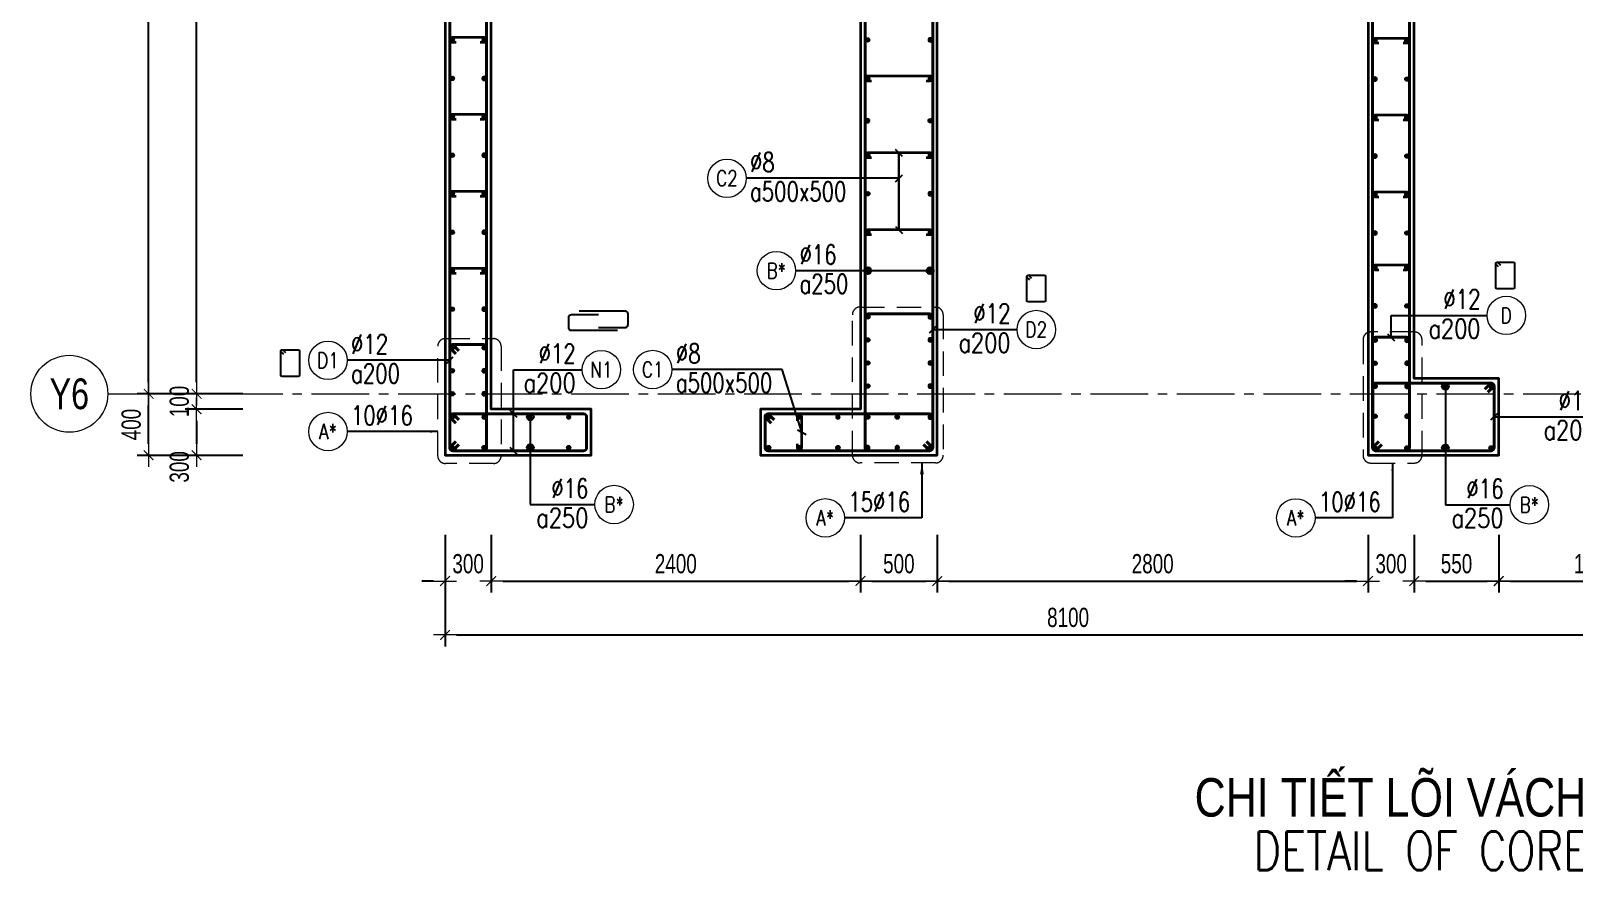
# Model space of a CAD drawing. Header units: millimetres. Extents: x 738475 to 1279438, y -34239 to 156422.
# Drawn here: x 1105749 to 1115782, y 133644 to 139099 of the extents above; entities that cross this region are included whole.
import ezdxf
from ezdxf.enums import TextEntityAlignment as Align

# ---------------------------------------------------------------- set-up
doc = ezdxf.new("R2010")
doc.units = ezdxf.units.MM
doc.header["$MEASUREMENT"] = 0
doc.linetypes.add('HIDDEN2', pattern=[4.7625, 3.175, -1.5875])
doc.linetypes.add('OF_Grid_1$0$CENTER2', pattern=[1.125, 0.75, -0.125, 0.125, -0.125])
doc.layers.get('0').update_dxf_attribs({"lineweight": 20})
doc.layers.get('Defpoints').update_dxf_attribs({"color": 151, "lineweight": 9})
for name, color, linetype, lineweight in [('KC-LEADER', 153, 'Continuous', 18), ('KC-THEP', 6, 'Continuous', 40), ('NDC_S_ANNO', 7, 'Continuous', 20), ('NDC_S_DIM', 1, 'Continuous', 15), ('NDC_S_ENG TITLE', 3, 'Continuous', 20), ('NDC_S_HIDDEN', 8, 'HIDDEN2', 13), ('NDC_S_LEADER', 1, 'Continuous', 15), ('NDC_S_REBAR', 4, 'Continuous', 35), ('NDC_S_STIRRUP', 4, 'Continuous', 40), ('NDC_S_TEXT SYMBOL', 7, 'Continuous', 20), ('NDC_S_VN TEXT', 7, 'Continuous', 20), ('NDC_S_VN TITLE', 6, 'Continuous', 35), ('NDC_S_WALL', 6, 'Continuous', 35), ('OF_Grid_1$0$NDC_S_AXIS', 5, 'OF_Grid_1$0$CENTER2', 13), ('OF_Grid_1$0$NDC_S_SYMBOL', 1, 'Continuous', 15), ('OF_Grid_1$0$NDC_S_TEXT SYMBOL', 7, 'Continuous', 20)]:
    doc.layers.add(name, color=color, linetype=linetype, lineweight=lineweight)
doc.layers.add('Leader', color=6, linetype='Continuous')
doc.layers.add('Ligature', color=1, linetype='Continuous')
doc.styles.add('NDC_ANNO', font='', dxfattribs={"width": 0.8})
doc.styles.add('NDC_ARIAL', font='arial.ttf', dxfattribs={"width": 0.85})
doc.styles.add('NDC_DIM', font='', dxfattribs={"width": 0.75})
doc.styles.add('NDC_EN TXT', font='romans.shx', dxfattribs={"width": 0.8})
doc.styles.add('NDC_VIE TXT', font='arial.ttf', dxfattribs={"width": 0.8})
doc.styles.add('OF_Grid_1$0$NDC_ANNO', font='', dxfattribs={"width": 0.8})
doc.styles.get('NDC_ANNO').set_extended_font_data('Dotum')
doc.styles.get('NDC_DIM').set_extended_font_data('Dotum')
doc.styles.get('OF_Grid_1$0$NDC_ANNO').set_extended_font_data('Dotum')
doc.dimstyles.new('NDC_1-50', dxfattribs={"dimscale": 50, "dimtxt": 2.5, "dimasz": 1, "dimexe": 1.5, "dimexo": 0, "dimgap": 0.8, "dimtad": 1, "dimdec": 0, "dimdsep": 46, "dimtxsty": 'NDC_ARIAL', "dimblk": 'DIMMARK', "dimcen": 49999.938995, "dimdle": 1.5, "dimclrd": 1, "dimclre": 1, "dimclrt": 3, "dimadec": 0, "dimazin": 0, "dimtfac": 1, "dimtdec": 0, "dimtix": 1, "dimtmove": 2, "dimatfit": 3, "dimfxl": 1, "dimarcsym": 0})
doc.dimstyles.new('NDC_dim_30', dxfattribs={"dimscale": 30, "dimtxt": 2.5, "dimasz": 1.5, "dimexe": 1.5, "dimexo": 2.5, "dimgap": 1, "dimtad": 1, "dimdec": 0, "dimzin": 0, "dimdsep": 46, "dimtxsty": 'NDC_DIM', "dimblk": 'DIMMARK', "dimcen": 0.09, "dimdle": 1.2, "dimclrd": 1, "dimclre": 1, "dimclrt": 3, "dimadec": 0, "dimazin": 0, "dimtfac": 1, "dimtdec": 0, "dimtix": 1, "dimtofl": 0, "dimtmove": 0, "dimatfit": 3, "dimfxl": 6, "dimfxlon": 1, "dimtolj": 1, "dimtzin": 0, "dimarcsym": 0})
doc.dimstyles.new('NDC_dim_50', dxfattribs={"dimscale": 50, "dimtxt": 2.5, "dimasz": 1.5, "dimexe": 1.5, "dimexo": 2.5, "dimgap": 1, "dimtad": 1, "dimdec": 0, "dimzin": 0, "dimdsep": 46, "dimtxsty": 'NDC_DIM', "dimblk": 'DIMMARK', "dimcen": 0.09, "dimdle": 1.2, "dimclrd": 1, "dimclre": 1, "dimclrt": 3, "dimadec": 0, "dimazin": 0, "dimtfac": 1, "dimtdec": 0, "dimtix": 1, "dimtofl": 0, "dimtmove": 0, "dimatfit": 3, "dimfxl": 6, "dimfxlon": 1, "dimtolj": 1, "dimtzin": 0, "dimarcsym": 0})

# ---------------------------------------------------------------- blocks, each defined once
blk = doc.blocks.new('THEP')
at = {"layer": 'KC-LEADER', "color": 6}
blk.add_circle((0, 0), 14, dxfattribs=at)
at = {"layer": 'KC-THEP'}
for p, q in [((-14, 0), (14, 0)), ((10, 10), (-10, -10)), ((-10, 10), (10, -10)), ((0, 14), (0, -14))]:
    blk.add_line(p, q, dxfattribs=at)
blk = doc.blocks.new('DIMMARK')
at = {"layer": 'NDC_S_DIM', "color": 1}
blk.add_line((-1.5, 0), (1, 0), dxfattribs=at)
at = {"layer": 'NDC_S_DIM', "color": 2, "const_width": 0.1}
blk.add_lwpolyline([(-0.42, -0.42), (0.42, 0.42)], dxfattribs=at)
blk = doc.blocks.new('*U13')
blk.add_circle((-2.5, 0), 2.5)
at = {"layer": 'NDC_S_VN TEXT', "color": 3, "style": 'NDC_EN TXT', "width": 0.75}
blk.add_attdef('DK1', (0.5, 0.85), '', height=2.5, dxfattribs=at)
at = {"layer": 'NDC_S_VN TEXT', "color": 7, "style": 'NDC_EN TXT', "width": 0.8}
blk.add_attdef('SH2', text='', height=2, dxfattribs=at).set_placement((-2.5, 0), align=Align.MIDDLE)
blk = doc.blocks.new('*U10')
blk.add_circle((2.5, 0), 2.5)
at = {"layer": 'NDC_S_VN TEXT', "color": 3, "style": 'NDC_EN TXT'}
for tag, width, p in [('DK2', 0.75, (-0.85, 0.85)), ('KC2', 0.8, (-0.85, -2.97))]:
    blk.add_attdef(tag, text='', height=2.5, dxfattribs=dict(at, width=width)).set_placement(p, align=Align.RIGHT)
at = {"layer": 'NDC_S_VN TEXT', "color": 7, "style": 'NDC_EN TXT', "width": 0.8}
blk.add_attdef('SH3', text='', height=2, dxfattribs=at).set_placement((2.5, 0), align=Align.MIDDLE)
blk = doc.blocks.new('*U12')
blk.add_circle((-2.5, 0), 2.5)
at = {"layer": 'NDC_S_VN TEXT', "color": 3, "style": 'NDC_EN TXT', "width": 0.75}
for tag, p in [('DK1', (0.5, 0.85)), ('KC1', (0.5, -2.97))]:
    blk.add_attdef(tag, p, '', height=2.5, dxfattribs=at)
at = {"layer": 'NDC_S_VN TEXT', "color": 7, "style": 'NDC_EN TXT', "width": 0.8}
blk.add_attdef('SH2', text='', height=2, dxfattribs=at).set_placement((-2.5, 0), align=Align.MIDDLE)
blk = doc.blocks.new('A$C72321851')
at = {"layer": 'Ligature'}
for points in [[(-61, -129), (-61, 171, -0.414214), (-43, 189), (26, 189, -0.414214), (43, 171), (43, -4)], [(-40, -4), (-40, -180, 0.414214), (-22, -197), (47, -197, 0.414214), (65, -180), (65, 121)]]:
    blk.add_lwpolyline(points, format="xyb", dxfattribs=at)
blk = doc.blocks.new('*U11')
blk.add_circle((-2.5, 0), 2.5)
at = {"layer": 'NDC_S_VN TEXT', "color": 3, "style": 'NDC_EN TXT', "width": 0.75}
for tag, p in [('DK1', (0.5, 0.85)), ('KC1', (0.5, -2.97))]:
    blk.add_attdef(tag, p, '', height=2.5, dxfattribs=at)
at = {"layer": 'NDC_S_VN TEXT', "color": 7, "style": 'NDC_EN TXT', "width": 0.8}
blk.add_attdef('SH2', text='', height=2, dxfattribs=at).set_placement((-2.5, 0), align=Align.MIDDLE)
blk = doc.blocks.new('*D1310')
at = {"layer": 'Defpoints', "color": 0, "transparency": 16777216}
for p in [(1108742, 137351), (1108442, 137051), (1108742, 135523)]:
    blk.add_point(p, dxfattribs=at)
at = {"layer": 'NDC_S_DIM', "color": 1, "lineweight": -2, "transparency": 16777216}
for p, q in [((1108442, 135823), (1108442, 135448)), ((1108742, 135823), (1108742, 135448)), ((1108367, 135523), (1108292, 135523)), ((1108817, 135523), (1108892, 135523))]:
    blk.add_line(p, q, dxfattribs=at)
at = {"layer": 'NDC_S_DIM', "color": 1, "lineweight": -2, "transparency": 16777216, "xscale": 75, "yscale": 75, "zscale": 75}
blk.add_blockref('DIMMARK', (1108442, 135523), dxfattribs=at)
at = {"layer": 'NDC_S_DIM', "color": 1, "lineweight": -2, "transparency": 16777216, "xscale": 75, "yscale": 75, "zscale": 75, "rotation": 180}
blk.add_blockref('DIMMARK', (1108742, 135523), dxfattribs=at)
at = {"layer": 'NDC_S_DIM', "color": 3, "transparency": 16777216, "insert": (1108592, 135635), "char_height": 125, "attachment_point": 5, "style": 'NDC_DIM'}
blk.add_mtext('\\A1;300', dxfattribs=at)
blk = doc.blocks.new('*D1311')
at = {"layer": 'Defpoints', "color": 0, "transparency": 16777216}
for p in [(1108742, 137351), (1111142, 137351), (1111142, 135523)]:
    blk.add_point(p, dxfattribs=at)
at = {"layer": 'NDC_S_DIM', "color": 1, "lineweight": -2, "transparency": 16777216}
for p, q in [((1108742, 135823), (1108742, 135448)), ((1111142, 135823), (1111142, 135448)), ((1108817, 135523), (1111067, 135523))]:
    blk.add_line(p, q, dxfattribs=at)
at = {"layer": 'NDC_S_DIM', "color": 1, "lineweight": -2, "transparency": 16777216, "xscale": 75, "yscale": 75, "zscale": 75, "rotation": 180}
blk.add_blockref('DIMMARK', (1108742, 135523), dxfattribs=at)
at = {"layer": 'NDC_S_DIM', "color": 1, "lineweight": -2, "transparency": 16777216, "xscale": 75, "yscale": 75, "zscale": 75}
blk.add_blockref('DIMMARK', (1111142, 135523), dxfattribs=at)
at = {"layer": 'NDC_S_DIM', "color": 3, "transparency": 16777216, "insert": (1109942, 135635), "char_height": 125, "attachment_point": 5, "style": 'NDC_DIM'}
blk.add_mtext('\\A1;2400', dxfattribs=at)
blk = doc.blocks.new('*D1312')
at = {"layer": 'Defpoints', "color": 0, "transparency": 16777216}
for p in [(1111642, 137551), (1111142, 137351), (1111642, 135523)]:
    blk.add_point(p, dxfattribs=at)
at = {"layer": 'NDC_S_DIM', "color": 1, "lineweight": -2, "transparency": 16777216}
for p, q in [((1111142, 135823), (1111142, 135448)), ((1111642, 135823), (1111642, 135448)), ((1111217, 135523), (1111567, 135523))]:
    blk.add_line(p, q, dxfattribs=at)
at = {"layer": 'NDC_S_DIM', "color": 1, "lineweight": -2, "transparency": 16777216, "xscale": 75, "yscale": 75, "zscale": 75, "rotation": 180}
blk.add_blockref('DIMMARK', (1111142, 135523), dxfattribs=at)
at = {"layer": 'NDC_S_DIM', "color": 1, "lineweight": -2, "transparency": 16777216, "xscale": 75, "yscale": 75, "zscale": 75}
blk.add_blockref('DIMMARK', (1111642, 135523), dxfattribs=at)
at = {"layer": 'NDC_S_DIM', "color": 3, "transparency": 16777216, "insert": (1111392, 135635), "char_height": 125, "attachment_point": 5, "style": 'NDC_DIM'}
blk.add_mtext('\\A1;500', dxfattribs=at)
blk = doc.blocks.new('*D1313')
at = {"layer": 'Defpoints', "color": 0, "transparency": 16777216}
for p in [(1106827, 148340), (1109071, 148340), (1109181, 136740)]:
    blk.add_point(p, dxfattribs=at)
at = {"layer": 'NDC_S_DIM', "color": 1, "lineweight": -2, "transparency": 16777216}
for p, q in [((1107127, 148340), (1106752, 148340)), ((1106827, 136815), (1106827, 148265)), ((1107127, 136740), (1106752, 136740))]:
    blk.add_line(p, q, dxfattribs=at)
at = {"layer": 'NDC_S_DIM', "color": 1, "lineweight": -2, "transparency": 16777216, "xscale": 75, "yscale": 75, "zscale": 75}
for p, rotation in [((1106827, 148340), 90), ((1106827, 136740), 270)]:
    blk.add_blockref('DIMMARK', p, dxfattribs=dict(at, rotation=rotation))
at = {"layer": 'NDC_S_DIM', "color": 3, "transparency": 16777216, "insert": (1106715, 142540), "char_height": 125, "attachment_point": 5, "rotation": 90, "style": 'NDC_DIM'}
blk.add_mtext('\\A1;11600', dxfattribs=at)
blk = doc.blocks.new('*D1315')
at = {"layer": 'Defpoints', "color": 0, "transparency": 16777216}
for p in [(1116542, 136340), (1108442, 135725), (1116542, 135173)]:
    blk.add_point(p, dxfattribs=at)
at = {"layer": 'NDC_S_DIM', "color": 1, "lineweight": -2, "transparency": 16777216}
for p, q in [((1108442, 135473), (1108442, 135098)), ((1116542, 135473), (1116542, 135098)), ((1108517, 135173), (1116467, 135173))]:
    blk.add_line(p, q, dxfattribs=at)
at = {"layer": 'NDC_S_DIM', "color": 1, "lineweight": -2, "transparency": 16777216, "xscale": 75, "yscale": 75, "zscale": 75, "rotation": 180}
blk.add_blockref('DIMMARK', (1108442, 135173), dxfattribs=at)
at = {"layer": 'NDC_S_DIM', "color": 1, "lineweight": -2, "transparency": 16777216, "xscale": 75, "yscale": 75, "zscale": 75}
blk.add_blockref('DIMMARK', (1116542, 135173), dxfattribs=at)
at = {"layer": 'NDC_S_DIM', "color": 3, "transparency": 16777216, "insert": (1112492, 135286), "char_height": 125, "attachment_point": 5, "style": 'NDC_DIM'}
blk.add_mtext('\\A1;8100', dxfattribs=at)
blk = doc.blocks.new('*D1316')
at = {"layer": 'Defpoints', "color": 0, "ltscale": 200, "transparency": 16777216}
for p in [(1115291, 136340), (1116541, 136340), (1116541, 135523)]:
    blk.add_point(p, dxfattribs=at)
at = {"layer": 'NDC_S_DIM', "color": 1, "lineweight": -2, "ltscale": 200, "transparency": 16777216}
for p, q in [((1115291, 135823), (1115291, 135448)), ((1116541, 135823), (1116541, 135448)), ((1115366, 135523), (1116466, 135523))]:
    blk.add_line(p, q, dxfattribs=at)
at = {"layer": 'NDC_S_DIM', "color": 1, "lineweight": -2, "ltscale": 200, "transparency": 16777216, "xscale": 75, "yscale": 75, "zscale": 75, "rotation": 180}
blk.add_blockref('DIMMARK', (1115291, 135523), dxfattribs=at)
at = {"layer": 'NDC_S_DIM', "color": 1, "lineweight": -2, "ltscale": 200, "transparency": 16777216, "xscale": 75, "yscale": 75, "zscale": 75}
blk.add_blockref('DIMMARK', (1116541, 135523), dxfattribs=at)
at = {"layer": 'NDC_S_DIM', "color": 3, "ltscale": 200, "transparency": 16777216, "insert": (1115916, 135635), "char_height": 125, "attachment_point": 5, "style": 'NDC_DIM'}
blk.add_mtext('\\A1;1250', dxfattribs=at)
blk = doc.blocks.new('*U15')
at = {"layer": 'OF_Grid_1$0$NDC_S_SYMBOL'}
blk.add_line((5, 0), (9, 0), dxfattribs=at)
blk.add_circle((0, 0), 5, dxfattribs=at)
at = {"layer": 'OF_Grid_1$0$NDC_S_TEXT SYMBOL', "color": 7, "style": 'OF_Grid_1$0$NDC_ANNO', "width": 0.8}
blk.add_attdef('GRID', text='', height=4, rotation=270, dxfattribs=at).set_placement((0, 0), align=Align.MIDDLE)
blk = doc.blocks.new('*D1332')
at = {"layer": 'Defpoints', "color": 0, "ltscale": 200, "transparency": 16777216}
for p in [(1109181, 136740), (1106827, 136640), (1108742, 136640)]:
    blk.add_point(p, dxfattribs=at)
at = {"layer": 'NDC_S_DIM', "color": 1, "lineweight": -2, "ltscale": 200, "transparency": 16777216}
for p, q in [((1106827, 136815), (1106827, 136890)), ((1107127, 136740), (1106752, 136740)), ((1107127, 136640), (1106752, 136640)), ((1106827, 136565), (1106827, 136490))]:
    blk.add_line(p, q, dxfattribs=at)
at = {"layer": 'NDC_S_DIM', "color": 1, "lineweight": -2, "ltscale": 200, "transparency": 16777216, "xscale": 75, "yscale": 75, "zscale": 75}
for p, rotation in [((1106827, 136740), 270), ((1106827, 136640), 90)]:
    blk.add_blockref('DIMMARK', p, dxfattribs=dict(at, rotation=rotation))
at = {"layer": 'NDC_S_DIM', "color": 3, "ltscale": 200, "transparency": 16777216, "insert": (1106715, 136690), "char_height": 125, "attachment_point": 5, "rotation": 90, "style": 'NDC_DIM'}
blk.add_mtext('\\A1;100', dxfattribs=at)
blk = doc.blocks.new('*D1333')
at = {"layer": 'Defpoints', "color": 0, "ltscale": 200, "transparency": 16777216}
for p in [(1108742, 136640), (1106827, 136340), (1108504, 136340)]:
    blk.add_point(p, dxfattribs=at)
at = {"layer": 'NDC_S_DIM', "color": 1, "lineweight": -2, "ltscale": 200, "transparency": 16777216}
for p, q in [((1107127, 136640), (1106752, 136640)), ((1106827, 136565), (1106827, 136415)), ((1107127, 136340), (1106752, 136340))]:
    blk.add_line(p, q, dxfattribs=at)
at = {"layer": 'NDC_S_DIM', "color": 1, "lineweight": -2, "ltscale": 200, "transparency": 16777216, "xscale": 75, "yscale": 75, "zscale": 75}
for p, rotation in [((1106827, 136640), 90), ((1106827, 136340), 270)]:
    blk.add_blockref('DIMMARK', p, dxfattribs=dict(at, rotation=rotation))
at = {"layer": 'NDC_S_DIM', "color": 3, "ltscale": 200, "transparency": 16777216, "insert": (1106715, 136265), "char_height": 125, "attachment_point": 5, "rotation": 90, "style": 'NDC_DIM'}
blk.add_mtext('\\A1;300', dxfattribs=at)
blk = doc.blocks.new('*D1334')
at = {"layer": 'Defpoints', "color": 0, "ltscale": 200, "transparency": 16777216}
for p in [(1106515, 136740), (1108556, 136740), (1108524, 136340)]:
    blk.add_point(p, dxfattribs=at)
at = {"layer": 'NDC_S_DIM', "color": 1, "lineweight": -2, "ltscale": 200, "transparency": 16777216}
for p, q in [((1106815, 136740), (1106440, 136740)), ((1106515, 136415), (1106515, 136665)), ((1106815, 136340), (1106440, 136340))]:
    blk.add_line(p, q, dxfattribs=at)
at = {"layer": 'NDC_S_DIM', "color": 1, "lineweight": -2, "ltscale": 200, "transparency": 16777216, "xscale": 75, "yscale": 75, "zscale": 75}
for p, rotation in [((1106515, 136740), 90), ((1106515, 136340), 270)]:
    blk.add_blockref('DIMMARK', p, dxfattribs=dict(at, rotation=rotation))
at = {"layer": 'NDC_S_DIM', "color": 3, "ltscale": 200, "transparency": 16777216, "insert": (1106402, 136540), "char_height": 125, "attachment_point": 5, "rotation": 90, "style": 'NDC_DIM'}
blk.add_mtext('\\A1;400', dxfattribs=at)
blk = doc.blocks.new('*D1335')
at = {"layer": 'Defpoints', "color": 0, "ltscale": 200, "transparency": 16777216}
for p in [(1106515, 148340), (1108556, 148340), (1108556, 136740)]:
    blk.add_point(p, dxfattribs=at)
at = {"layer": 'NDC_S_DIM', "color": 1, "lineweight": -2, "ltscale": 200, "transparency": 16777216}
for p, q in [((1106815, 148340), (1106440, 148340)), ((1106515, 136815), (1106515, 148265)), ((1106815, 136740), (1106440, 136740))]:
    blk.add_line(p, q, dxfattribs=at)
at = {"layer": 'NDC_S_DIM', "color": 1, "lineweight": -2, "ltscale": 200, "transparency": 16777216, "xscale": 75, "yscale": 75, "zscale": 75}
for p, rotation in [((1106515, 148340), 90), ((1106515, 136740), 270)]:
    blk.add_blockref('DIMMARK', p, dxfattribs=dict(at, rotation=rotation))
at = {"layer": 'NDC_S_DIM', "color": 3, "ltscale": 200, "transparency": 16777216, "insert": (1106402, 142540), "char_height": 125, "attachment_point": 5, "rotation": 90, "style": 'NDC_DIM'}
blk.add_mtext('\\A1;11600', dxfattribs=at)
blk = doc.blocks.new('Drawing name_symbol')
at = {"layer": 'NDC_S_ENG TITLE', "style": 'NDC_EN TXT', "width": 0.8}
blk.add_attdef('SECTDET1', text='', height=5, dxfattribs=at).set_placement((0, 1.01), align=Align.CENTER)
at = {"layer": 'NDC_S_TEXT SYMBOL', "lineweight": 25, "style": 'NDC_ANNO', "width": 0.8}
blk.add_attdef('SSCALE', text='', height=2.5, dxfattribs=at).set_placement((0, -4), align=Align.CENTER)
at = {"layer": 'NDC_S_VN TITLE', "style": 'NDC_VIE TXT', "width": 0.8}
blk.add_attdef('SECTDET2', text='', height=5, dxfattribs=at).set_placement((0, 7.97), align=Align.CENTER)
blk = doc.blocks.new('*D1361')
at = {"layer": 'Defpoints', "color": 0, "ltscale": 200, "transparency": 16777216}
for p in [(1111642, 137551), (1114442, 136340), (1114442, 135523)]:
    blk.add_point(p, dxfattribs=at)
at = {"layer": 'NDC_S_DIM', "color": 1, "lineweight": -2, "ltscale": 200, "transparency": 16777216}
for p, q in [((1111642, 135823), (1111642, 135448)), ((1114442, 135823), (1114442, 135448)), ((1111717, 135523), (1114367, 135523))]:
    blk.add_line(p, q, dxfattribs=at)
at = {"layer": 'NDC_S_DIM', "color": 1, "lineweight": -2, "ltscale": 200, "transparency": 16777216, "xscale": 75, "yscale": 75, "zscale": 75, "rotation": 180}
blk.add_blockref('DIMMARK', (1111642, 135523), dxfattribs=at)
at = {"layer": 'NDC_S_DIM', "color": 1, "lineweight": -2, "ltscale": 200, "transparency": 16777216, "xscale": 75, "yscale": 75, "zscale": 75}
blk.add_blockref('DIMMARK', (1114442, 135523), dxfattribs=at)
at = {"layer": 'NDC_S_DIM', "color": 3, "ltscale": 200, "transparency": 16777216, "insert": (1113042, 135635), "char_height": 125, "attachment_point": 5, "style": 'NDC_DIM'}
blk.add_mtext('\\A1;2800', dxfattribs=at)
blk = doc.blocks.new('*D1362')
at = {"layer": 'Defpoints', "color": 0, "ltscale": 200, "transparency": 16777216}
for p in [(1114742, 136840), (1114442, 136340), (1114742, 135523)]:
    blk.add_point(p, dxfattribs=at)
at = {"layer": 'NDC_S_DIM', "color": 1, "lineweight": -2, "ltscale": 200, "transparency": 16777216}
for p, q in [((1114442, 135823), (1114442, 135448)), ((1114742, 135823), (1114742, 135448)), ((1114367, 135523), (1114292, 135523)), ((1114817, 135523), (1114892, 135523))]:
    blk.add_line(p, q, dxfattribs=at)
at = {"layer": 'NDC_S_DIM', "color": 1, "lineweight": -2, "ltscale": 200, "transparency": 16777216, "xscale": 75, "yscale": 75, "zscale": 75}
blk.add_blockref('DIMMARK', (1114442, 135523), dxfattribs=at)
at = {"layer": 'NDC_S_DIM', "color": 1, "lineweight": -2, "ltscale": 200, "transparency": 16777216, "xscale": 75, "yscale": 75, "zscale": 75, "rotation": 180}
blk.add_blockref('DIMMARK', (1114742, 135523), dxfattribs=at)
at = {"layer": 'NDC_S_DIM', "color": 3, "ltscale": 200, "transparency": 16777216, "insert": (1114592, 135635), "char_height": 125, "attachment_point": 5, "style": 'NDC_DIM'}
blk.add_mtext('\\A1;300', dxfattribs=at)
blk = doc.blocks.new('*D1363')
at = {"layer": 'Defpoints', "color": 0, "ltscale": 200, "transparency": 16777216}
for p in [(1114742, 136840), (1115292, 136340), (1115292, 135523)]:
    blk.add_point(p, dxfattribs=at)
at = {"layer": 'NDC_S_DIM', "color": 1, "lineweight": -2, "ltscale": 200, "transparency": 16777216}
for p, q in [((1114742, 135823), (1114742, 135448)), ((1115292, 135823), (1115292, 135448)), ((1114817, 135523), (1115217, 135523))]:
    blk.add_line(p, q, dxfattribs=at)
at = {"layer": 'NDC_S_DIM', "color": 1, "lineweight": -2, "ltscale": 200, "transparency": 16777216, "xscale": 75, "yscale": 75, "zscale": 75, "rotation": 180}
blk.add_blockref('DIMMARK', (1114742, 135523), dxfattribs=at)
at = {"layer": 'NDC_S_DIM', "color": 1, "lineweight": -2, "ltscale": 200, "transparency": 16777216, "xscale": 75, "yscale": 75, "zscale": 75}
blk.add_blockref('DIMMARK', (1115292, 135523), dxfattribs=at)
at = {"layer": 'NDC_S_DIM', "color": 3, "ltscale": 200, "transparency": 16777216, "insert": (1115017, 135635), "char_height": 125, "attachment_point": 5, "style": 'NDC_DIM'}
blk.add_mtext('\\A1;550', dxfattribs=at)

msp = doc.modelspace()

# ---------------------------------------------------------------- linework, layer by layer
at = {"layer": 'Ligature'}
for points in [[(1115290.576, 137564.981), (1115274.61, 137580.947, -0.668178638), (1115280.384, 137594.885), (1115385.013, 137594.885, -0.414213562), (1115393.177, 137586.72), (1115393.177, 137429.613, -0.414213562), (1115385.013, 137421.448), (1115280.384, 137421.448, -0.414213562), (1115272.219, 137429.613), (1115272.219, 137586.72, -0.668178638), (1115286.157, 137592.494), (1115302.123, 137576.528)], [(1112242.681, 137480.954), (1112226.715, 137496.92, -0.668178638), (1112232.488, 137510.858), (1112337.117, 137510.858, -0.414213562), (1112345.282, 137502.693), (1112345.282, 137345.586, -0.414213562), (1112337.117, 137337.421), (1112232.488, 137337.421, -0.414213562), (1112224.324, 137345.586), (1112224.324, 137502.693, -0.668178638), (1112238.262, 137508.467), (1112254.228, 137492.501)], [(1107393.11, 136996.585), (1107377.144, 137012.551, -0.668178638), (1107382.917, 137026.489), (1107487.546, 137026.489, -0.414213562), (1107495.711, 137018.325), (1107495.711, 136861.217, -0.414213562), (1107487.546, 136853.052), (1107382.917, 136853.052, -0.414213562), (1107374.753, 136861.217), (1107374.753, 137018.325, -0.668178638), (1107388.691, 137024.098), (1107404.657, 137008.132)]]:
    msp.add_lwpolyline(points, format="xyb", dxfattribs=at)
at = {"layer": 'NDC_S_HIDDEN', "ltscale": 50}
for points in [[(1111139.887, 137304.071), (1111629.895, 137304.071, -0.414213562), (1111679.895, 137254.071), (1111679.895, 136340.463, -0.414213562), (1111629.895, 136290.463), (1111139.887, 136290.463, -0.414213562), (1111089.887, 136340.463), (1111089.887, 137254.071, -0.414213562)], [(1114459.284, 136290.098), (1114742.871, 136290.098, 0.414213562), (1114792.871, 136340.098), (1114792.871, 137091.856, 0.414213562), (1114742.871, 137141.856), (1114459.284, 137141.856, 0.414213562), (1114409.284, 137091.856), (1114409.284, 136340.098, 0.414213562)], [(1108444.163, 137098.664), (1108756.422, 137098.664, -0.414213562), (1108806.422, 137048.664), (1108806.422, 136337.114, -0.414213562), (1108756.422, 136287.114), (1108444.163, 136287.114, -0.414213562), (1108394.163, 136337.114), (1108394.163, 137048.664, -0.414213562)]]:
    msp.add_lwpolyline(points, format="xyb", close=True, dxfattribs=at)
at = {"layer": 'NDC_S_REBAR'}
for points in [[(1108670.483, 139025.098), (1108695.483, 139025.098, 1), (1108695.483, 139055.098), (1108488.459, 139055.098, 1), (1108488.459, 139025.098), (1108513.459, 139025.098)], [(1114669.684, 139020.18), (1114694.684, 139020.18, 1), (1114694.684, 139050.18), (1114487.659, 139050.18, 1), (1114487.659, 139020.18), (1114512.659, 139020.18)], [(1111568.928, 138775.098), (1111593.928, 138775.098, 1), (1111593.928, 138805.098), (1111188.459, 138805.098, 1), (1111188.459, 138775.098), (1111213.459, 138775.098)], [(1108670.483, 138525.098), (1108695.483, 138525.098, 1), (1108695.483, 138555.098), (1108488.459, 138555.098, 1), (1108488.459, 138525.098), (1108513.459, 138525.098)], [(1114669.684, 138520.18), (1114694.684, 138520.18, 1), (1114694.684, 138550.18), (1114487.659, 138550.18, 1), (1114487.659, 138520.18), (1114512.659, 138520.18)], [(1111570.483, 138275.098), (1111595.483, 138275.098, 1), (1111595.483, 138305.098), (1111190.014, 138305.098, 1), (1111190.014, 138275.098), (1111215.014, 138275.098)], [(1108670.483, 138025.098), (1108695.483, 138025.098, 1), (1108695.483, 138055.098), (1108488.459, 138055.098, 1), (1108488.459, 138025.098), (1108513.459, 138025.098)], [(1114669.684, 138020.18), (1114694.684, 138020.18, 1), (1114694.684, 138050.18), (1114487.659, 138050.18, 1), (1114487.659, 138020.18), (1114512.659, 138020.18)], [(1111570.483, 137775.098), (1111595.483, 137775.098, 1), (1111595.483, 137805.098), (1111190.014, 137805.098, 1), (1111190.014, 137775.098), (1111215.014, 137775.098)], [(1108670.483, 137525.098), (1108695.483, 137525.098, 1), (1108695.483, 137555.098), (1108488.459, 137555.098, 1), (1108488.459, 137525.098), (1108513.459, 137525.098)], [(1114669.684, 137546.423), (1114694.684, 137546.423, 1), (1114694.684, 137576.423), (1114487.659, 137576.423, 1), (1114487.659, 137546.423), (1114512.659, 137546.423)], [(1110730.483, 136415.098), (1110730.483, 136390.098, 1), (1110760.483, 136390.098), (1110760.483, 136590.098, 1), (1110730.483, 136590.098), (1110730.483, 136565.098)]]:
    msp.add_lwpolyline(points, format="xyb", dxfattribs=at)
at = {"layer": 'NDC_S_STIRRUP'}
for points in [[(1108511.971, 136430.098), (1108471.971, 136390.098, 0.414213562), (1108491.971, 136370.098), (1108691.971, 136370.098, 0.414213562), (1108711.971, 136390.098), (1108711.971, 148690.098, 0.414213562), (1108691.971, 148710.098), (1108491.971, 148710.098, 0.414213562), (1108471.971, 148690.098), (1108471.971, 136390.098, 0.414213562), (1108491.971, 136370.098), (1108531.971, 136410.098)], [(1114511.171, 136430.098), (1114471.171, 136390.098, 0.414213562), (1114491.171, 136370.098), (1114691.171, 136370.098, 0.414213562), (1114711.171, 136390.098), (1114711.171, 148690.098, 0.414213562), (1114691.171, 148710.098), (1114491.171, 148710.098, 0.414213562), (1114471.171, 148690.098), (1114471.171, 136390.098, 0.414213562), (1114491.171, 136370.098), (1114531.171, 136410.098)], [(1111611.971, 145940.098), (1111611.971, 145940.098), (1111611.971, 136390.098, -0.414213562), (1111591.971, 136370.098), (1111191.971, 136370.098, -0.414213562), (1111171.971, 136390.098), (1111171.971, 139640.773), (1111181.971, 139610.773)], [(1111571.971, 136430.098), (1111611.971, 136390.098, -0.414213562), (1111591.971, 136370.098), (1111191.971, 136370.098, -0.414213562), (1111171.971, 136390.098), (1111171.971, 137239.915, -0.414213562), (1111191.971, 137259.915), (1111591.971, 137259.915, -0.414213562), (1111611.971, 137239.915), (1111611.971, 136390.098, -0.414213562), (1111591.971, 136370.098), (1111551.971, 136410.098)], [(1108511.971, 137000.098), (1108471.971, 137040.098, -0.414213562), (1108491.971, 137060.098), (1108691.971, 137060.098, -0.414213562), (1108711.971, 137040.098), (1108711.971, 136390.098, -0.414213562), (1108691.971, 136370.098), (1108491.971, 136370.098, -0.414213562), (1108471.971, 136390.098), (1108471.971, 137040.098, -0.414213562), (1108491.971, 137060.098), (1108531.971, 137020.098)], [(1114511.171, 136430.098), (1114471.171, 136390.098, 0.414213562), (1114491.171, 136370.098), (1114691.171, 136370.098, 0.414213562), (1114711.171, 136390.098), (1114711.171, 137087.539, 0.414213562), (1114691.171, 137107.539), (1114491.171, 137107.539, 0.414213562), (1114471.171, 137087.539), (1114471.171, 136390.098, 0.414213562), (1114491.171, 136370.098), (1114531.171, 136410.098)], [(1115201.171, 136770.098), (1115241.171, 136810.098, -0.414213562), (1115261.171, 136790.098), (1115261.171, 136390.098, -0.414213562), (1115241.171, 136370.098), (1114491.971, 136370.098, -0.414213562), (1114471.971, 136390.098), (1114471.971, 136790.098, -0.414213562), (1114491.971, 136810.098), (1115241.171, 136810.098, -0.414213562), (1115261.171, 136790.098), (1115221.171, 136750.098)], [(1108531.971, 136570.098), (1108491.971, 136610.098, 0.414213562), (1108471.971, 136590.098), (1108471.971, 136390.098, 0.414213562), (1108491.971, 136370.098), (1109341.971, 136370.098, 0.414213562), (1109361.971, 136390.098), (1109361.971, 136590.098, 0.414357585), (1109341.971, 136610.098), (1108491.971, 136610.098, 0.414213562), (1108471.971, 136590.098), (1108511.971, 136550.098)], [(1110581.971, 136570.098), (1110541.971, 136610.098, 0.414213562), (1110521.971, 136590.098), (1110521.971, 136390.098, 0.414213562), (1110541.971, 136370.098), (1111591.971, 136370.098, 0.414213562), (1111611.971, 136390.098), (1111611.971, 136590.098, 0.414357585), (1111591.971, 136610.098), (1110541.971, 136610.098, 0.414213562), (1110521.971, 136590.098), (1110561.971, 136550.098)]]:
    msp.add_lwpolyline(points, format="xyb", dxfattribs=at)
at = {"layer": 'NDC_S_WALL'}
for points in [[(1108441.971, 148740.098), (1108441.971, 136340.098), (1109391.971, 136340.098), (1109391.971, 136640.098), (1108741.971, 136640.098), (1108741.971, 148440.098)], [(1111141.971, 148440.098), (1111141.971, 136640.098), (1110491.971, 136640.098), (1110491.971, 136340.098), (1111141.971, 136340.098), (1111641.971, 136340.098), (1111641.971, 143890.098), (1114441.971, 143890.098), (1114441.971, 136340.098), (1115291.971, 136340.098), (1115291.971, 136840.098), (1114741.971, 136840.098), (1114741.971, 148240.098)]]:
    msp.add_lwpolyline(points, dxfattribs=at)
at = {"layer": 'OF_Grid_1$0$NDC_S_AXIS', "ltscale": 500}
msp.add_line((1106449.488, 136740.098), (1125070.076, 136740.098), dxfattribs=at)

# ---------------------------------------------------------------- block references
at = {"layer": 'KC-THEP'}
for p, rotation in [((1108488.459, 139040.098), 189.6685644363809), ((1111188.459, 139040.098), 189.6685644363809), ((1114694.684, 139035.18), 9.668564436380926), ((1108488.459, 138790.098), 189.6685644363809), ((1111188.459, 138790.098), 189.6685644363809), ((1114694.684, 138785.18), 9.668564436380926), ((1108488.459, 138540.098), 189.6685644363809), ((1114694.684, 138535.18), 9.668564436380926), ((1111595.483, 138514.667), 9.668564436380926), ((1108488.459, 138290.098), 189.6685644363809), ((1111190.014, 138290.098), 189.6685644363809), ((1114694.684, 138285.18), 9.668564436380926), ((1108488.459, 138040.098), 189.6685644363809), ((1111190.014, 138040.098), 189.6685644363809), ((1114694.684, 138035.18), 9.668564436380926), ((1108488.459, 137790.098), 189.6685644363809), ((1111190.014, 137790.098), 189.6685644363809), ((1114694.684, 137785.18), 9.668564436380926), ((1108488.459, 137540.098), 189.6685644363809), ((1111190.014, 137540.098), 189.6685644363809), ((1114694.684, 137561.423), 9.668564436380926), ((1108488.459, 137290.098), 189.6685644363809), ((1111190.014, 137240.098), 189.6685644363807), ((1114694.684, 137311.423), 9.668564436380926), ((1108488.459, 137040.098), 189.6685644363809), ((1111190.014, 137090.098), 189.6685644363809), ((1114487.659, 137088.244), 189.6685644363809), ((1111190.014, 136940.098), 189.6685644363809), ((1114487.659, 136938.244), 189.6685644363809), ((1108488.459, 136890.098), 189.6685644363809), ((1108488.459, 136740.098), 189.6685644363809), ((1111190.014, 136790.098), 189.6685644363809), ((1114487.659, 136788.244), 189.6685644363809), ((1108488.459, 136590.098), 189.6685644363809), ((1111190.014, 136588.394), 189.6685644363809), ((1111381.245, 136588.394), 189.6685644363809), ((1114487.659, 136593.623), 189.6685644363809), ((1108695.483, 136390.098), 9.668564436380926), ((1108995.483, 136390.098), 9.668564436380926), ((1109245.483, 136390.098), 9.668564436380926), ((1110545.483, 136390.098), 9.668564436380926), ((1110745.483, 136390.098), 9.668564436380926), ((1110995.483, 136390.098), 9.668564436380926), ((1111595.483, 136390.098), 9.668564436380946), ((1114694.684, 136388.244), 9.668564436380946), ((1114944.684, 136388.244), 9.668564436380946), ((1115241.339, 136388.244), 9.668564436380946)]:
    msp.add_blockref('THEP', p, dxfattribs=dict(at, rotation=rotation))
at = {"layer": 'KC-THEP', "xscale": -1}
for p, rotation in [((1108695.483, 139040.098), 170.331435563619), ((1111595.483, 139040.098), 170.331435563619), ((1114487.659, 139035.18), 350.3314355636191), ((1108695.483, 138790.098), 170.331435563619), ((1111595.483, 138790.098), 170.331435563619), ((1114487.659, 138785.18), 350.3314355636191), ((1108695.483, 138540.098), 170.331435563619), ((1114487.659, 138535.18), 350.3314355636191), ((1111188.459, 138514.667), 350.3314355636191), ((1108695.483, 138290.098), 170.331435563619), ((1111595.483, 138290.098), 170.331435563619), ((1114487.659, 138285.18), 350.3314355636191), ((1108695.483, 138040.098), 170.331435563619), ((1111595.483, 138040.098), 170.331435563619), ((1114487.659, 138035.18), 350.3314355636191), ((1108695.483, 137790.098), 170.331435563619), ((1111595.483, 137790.098), 170.331435563619), ((1114487.659, 137785.18), 350.3314355636191), ((1108695.483, 137540.098), 170.331435563619), ((1111595.483, 137540.098), 170.331435563619), ((1114487.659, 137561.423), 350.3314355636191), ((1108695.483, 137290.098), 170.331435563619), ((1111595.483, 137240.098), 170.331435563619), ((1114487.659, 137311.423), 350.3314355636191), ((1108695.483, 137040.098), 170.331435563619), ((1111595.483, 137090.098), 170.331435563619), ((1114694.684, 137088.244), 170.331435563619), ((1111595.483, 136940.098), 170.331435563619), ((1114694.684, 136938.244), 170.331435563619), ((1108695.483, 136890.098), 170.331435563619), ((1108695.483, 136740.098), 170.331435563619), ((1111595.483, 136790.098), 170.331435563619), ((1114694.684, 136788.244), 170.331435563619), ((1114944.684, 136788.244), 170.331435563619), ((1115241.339, 136788.244), 170.331435563619), ((1108695.483, 136590.098), 170.331435563619), ((1108995.483, 136590.098), 170.331435563619), ((1109245.483, 136590.098), 170.331435563619), ((1110545.483, 136590.098), 170.331435563619), ((1110745.483, 136590.098), 170.331435563619), ((1110995.483, 136590.098), 170.331435563619), ((1111595.483, 136588.394), 170.331435563619), ((1114694.684, 136593.623), 170.331435563619), ((1108488.459, 136390.098), 350.3314355636191), ((1111190.014, 136390.098), 350.3314355636191), ((1111381.245, 136390.098), 350.3314355636191), ((1114487.659, 136388.244), 350.3314355636191)]:
    msp.add_blockref('THEP', p, dxfattribs=dict(at, rotation=rotation))
at = {"layer": 'Leader', "rotation": 89.99999999999997}
msp.add_blockref('A$C72321851', (1109434.836, 137211.772), dxfattribs=at)
at = {"layer": 'NDC_S_ANNO'}
ref = msp.add_blockref('Drawing name_symbol', (1116589.626, 133593.49), dxfattribs=dict(at, xscale=50, yscale=50, zscale=50))
ref.add_attrib('SECTDET1', 'DETAIL OF CORE WALL OF-CW6+CW1+CW2', dxfattribs={"layer": 'NDC_S_ENG TITLE', "height": 250, "style": 'NDC_EN TXT', "width": 0.8}).set_placement((1116589.626, 133644.053), align=Align.CENTER)
ref.add_attrib('SECTDET2', 'CHI TIẾT LÕI VÁCH OF-CW6+CW1+CW2 TẦNG 1F', dxfattribs={"layer": 'NDC_S_VN TITLE', "height": 250, "style": 'NDC_VIE TXT', "width": 0.8}).set_placement((1116589.626, 133992.023), align=Align.CENTER)
at = {"layer": 'NDC_S_VN TEXT', "xscale": 50, "yscale": 50, "zscale": 50}
for name, p, values in [('*U12', (1110399.436, 138140.736), {'SH2': 'C2', 'DK1': '%%c8', 'KC1': 'a500x500'}), ('*U11', (1110721.068, 137540.098), {'SH2': 'B*', 'DK1': '%%C16', 'KC1': 'a250'}), ('*U10', (1115215.649, 137249.481), {'SH3': 'D', 'DK2': '%%C12', 'KC2': 'a200'}), ('*U10', (1112160.45, 137157.586), {'SH3': 'D2', 'DK2': '%%C12', 'KC2': 'a200'}), ('*U11', (1107806.034, 136957.586), {'SH2': 'D1', 'DK1': '%%C12', 'KC1': 'a200'}), ('*U10', (1109333.414, 136896.946), {'SH3': 'N1', 'DK2': '%%C12', 'KC2': 'a200'}), ('*U12', (1109917.022, 136897.591), {'SH2': 'C1', 'DK1': '%%c8', 'KC1': 'a500x500'}), ('*U10', (1115963.587, 136590.098), {'SH3': '..', 'DK2': '%%C12', 'KC2': 'a200'}), ('*U13', (1107806.034, 136494.696), {'SH2': 'A*', 'DK1': '10%%C16'}), ('*U10', (1109416.095, 136020.386), {'SH3': 'B*', 'DK2': '%%C16', 'KC2': 'a250'}), ('*U10', (1115365.295, 136018.531), {'SH3': 'B*', 'DK2': '%%C16', 'KC2': 'a250'}), ('*U13', (1111038.559, 135933.558), {'SH2': 'A*', 'DK1': '15%%C16'}), ('*U13', (1114097.644, 135933.193), {'SH2': 'A*', 'DK1': '10%%C16'})]:
    msp.add_blockref(name, p, dxfattribs=at).add_auto_attribs(values)
at = {"layer": 'OF_Grid_1$0$NDC_S_AXIS'}
ref = msp.add_blockref('*U15', (1105999.488, 136740.098), dxfattribs=dict(at, xscale=50, yscale=50, zscale=50))
ref.add_attrib('GRID', 'Y6', dxfattribs={"layer": 'OF_Grid_1$0$NDC_S_TEXT SYMBOL', "color": 7, "height": 200, "style": 'OF_Grid_1$0$NDC_ANNO', "width": 0.8}).set_placement((1105999.488, 136740.098), align=Align.MIDDLE)

# ---------------------------------------------------------------- dimensions: what is measured, and where the dimension line sits
at = {"layer": 'NDC_S_DIM', "ltscale": 200}
for base, p1, p2, picture, middle in [((1106514.792, 148340.098), (1108555.956, 136740.352), (1108555.859, 148340.098), '*D1335', (1106402.207, 142540.225)), ((1106827.387, 136640.098), (1109180.608, 136740.098), (1108741.971, 136640.098), '*D1332', (1106714.803, 136690.098))]:
    dim = msp.add_linear_dim(base=base, p1=p1, p2=p2, angle=90, dimstyle='NDC_dim_50', override={"dimtmove": 1}, dxfattribs=at)
    dim.commit()
    dim.dimension.update_dxf_attribs({"geometry": picture, "text_midpoint": middle})
at = {"layer": 'NDC_S_DIM'}
dim = msp.add_linear_dim(base=(1106827.387, 148340.098), p1=(1109180.608, 136740.098), p2=(1109071.275, 148340.098), angle=90, dimstyle='NDC_dim_50', override={"dimtmove": 1}, dxfattribs=at)
dim.commit()
dim.dimension.update_dxf_attribs({"geometry": '*D1313', "text_midpoint": (1106714.803, 142540.098)})
for base, p1, p2, picture, middle in [((1111641.971, 135522.637), (1111141.971, 137351.334), (1111641.971, 137551.334), '*D1312', (1111391.971, 135635.221)), ((1111141.971, 135522.637), (1108741.971, 137351.334), (1111141.971, 137351.334), '*D1311', (1109941.971, 135635.221)), ((1116541.971, 135173.487), (1108441.971, 135725.486), (1116541.971, 136340.098), '*D1315', (1112491.971, 135286.072))]:
    dim = msp.add_linear_dim(base=base, p1=p1, p2=p2, dimstyle='NDC_dim_50', override={"dimtmove": 1}, dxfattribs=at)
    dim.commit()
    dim.dimension.update_dxf_attribs({"geometry": picture, "text_midpoint": middle})
at = {"layer": 'NDC_S_DIM', "ltscale": 200}
for base, p1, p2, picture, middle in [((1114441.971, 135522.637), (1111641.971, 137551.334), (1114441.971, 136340.098), '*D1361', (1113041.971, 135635.221)), ((1114741.971, 135522.637), (1114441.971, 136340.098), (1114741.971, 136840.098), '*D1362', (1114591.971, 135635.221)), ((1115291.971, 135522.637), (1114741.971, 136840.098), (1115291.971, 136340.098), '*D1363', (1115016.971, 135635.221)), ((1116540.971, 135522.637), (1115291.171, 136340.098), (1116540.971, 136340.098), '*D1316', (1115916.071, 135635.221))]:
    dim = msp.add_linear_dim(base=base, p1=p1, p2=p2, dimstyle='NDC_dim_50', override={"dimtmove": 1}, dxfattribs=at)
    dim.commit()
    dim.dimension.update_dxf_attribs({"geometry": picture, "text_midpoint": middle})
at = {"layer": 'NDC_S_DIM'}
dim = msp.add_linear_dim(base=(1108741.971, 135522.637), p1=(1108441.971, 137051.334), p2=(1108741.971, 137351.334), dimstyle='NDC_dim_50', dxfattribs=at)
dim.commit()
dim.dimension.update_dxf_attribs({"geometry": '*D1310', "text_midpoint": (1108591.971, 135635.221)})
at = {"layer": 'NDC_S_DIM', "ltscale": 200}
dim = msp.add_linear_dim(base=(1106514.792, 136740.352), p1=(1108524.263, 136340.098), p2=(1108555.956, 136740.352), angle=90, dimstyle='NDC_dim_50', dxfattribs=at)
dim.commit()
dim.dimension.update_dxf_attribs({"geometry": '*D1334', "text_midpoint": (1106402.207, 136540.225)})
dim = msp.add_linear_dim(base=(1106827.387, 136340.098), p1=(1108741.971, 136640.098), p2=(1108504.066, 136340.098), angle=90, dimstyle='NDC_dim_50', override={"dimtmove": 1}, dxfattribs=at)
dim.commit()
dim.dimension.update_dxf_attribs({"geometry": '*D1333', "text_midpoint": (1106827.387, 136265.098), "dimtype": 160})

# ---------------------------------------------------------------- leaders
at = {"layer": 'NDC_S_LEADER'}
for points, dimstyle, override in [([(1111392.749, 138305.098), (1111392.749, 137805.098)], 'NDC_dim_30', {"dimtad": 0, "dimldrblk": 'Oblique'}), ([(1111392.749, 137805.098), (1111392.749, 138305.098)], 'NDC_dim_30', {"dimtad": 0, "dimldrblk": 'Oblique'}), ([(1111392.749, 138140.736), (1110399.436, 138140.736)], 'NDC_dim_30', {"dimtad": 0, "dimldrblk": 'Oblique'}), ([(1111595.483, 137540.098), (1110721.068, 137540.098)], 'NDC_dim_30', {"dimtad": 0, "dimldrblk": 'Origin'}), ([(1111190.014, 137540.098), (1110721.068, 137540.098)], 'NDC_dim_30', {"dimtad": 0, "dimldrblk": 'Origin'}), ([(1114591.171, 137107.539), (1114591.171, 137249.481), (1115215.649, 137249.481)], 'NDC_dim_30', {"dimtad": 0, "dimldrblk": 'Oblique'}), ([(1111611.971, 137157.586), (1112158.375, 137157.586)], 'NDC_dim_30', {"dimtad": 0, "dimldrblk": 'Oblique'}), ([(1108471.971, 136957.586), (1107803.959, 136957.586)], 'NDC_dim_30', {"dimtad": 0, "dimldrblk": 'Oblique'}), ([(1108885.979, 136370.098), (1108885.979, 136896.765), (1109333.414, 136896.765)], 'NDC_dim_30', {"dimgap": 1, "dimtad": 0, "dimldrblk": 'Oblique'}), ([(1108885.979, 136610.098), (1108885.979, 136896.765), (1109333.414, 136896.765)], 'NDC_dim_30', {"dimtad": 0, "dimldrblk": 'Oblique'}), ([(1110760.483, 136490.098), (1110632.341, 136897.59), (1109917.022, 136897.59)], 'NDC_dim_30', {"dimtad": 0, "dimldrblk": 'Oblique'}), ([(1114944.684, 136788.244), (1114944.684, 136018.35), (1115365.295, 136018.35)], 'NDC_dim_30', {"dimgap": 1, "dimtad": 0, "dimldrblk": 'Origin'}), ([(1108995.483, 136590.098), (1108995.483, 136020.205), (1109416.095, 136020.205)], 'NDC_dim_30', {"dimgap": 1, "dimtad": 0, "dimldrblk": 'Origin'}), ([(1115261.171, 136590.098), (1115963.587, 136590.098)], 'NDC_dim_30', {"dimtad": 0, "dimldrblk": 'Oblique'}), ([(1108995.483, 136390.098), (1108995.483, 136020.205), (1109416.095, 136020.205)], 'NDC_dim_30', {"dimgap": 1, "dimtad": 0, "dimldrblk": 'Origin'}), ([(1114944.684, 136388.244), (1114944.684, 136018.35), (1115365.295, 136018.35)], 'NDC_dim_30', {"dimgap": 1, "dimtad": 0, "dimldrblk": 'Origin'}), ([(1111541.993, 136290.463), (1111541.993, 135933.558), (1111038.559, 135933.558)], 'NDC_dim_50', {"dimgap": 1, "dimtad": 0})]:
    msp.add_leader(points, dimstyle=dimstyle, override=override, dxfattribs=at)
for points in [[(1108394.163, 136494.696), (1107806.034, 136494.696)], [(1114601.078, 136290.098), (1114601.078, 135933.193), (1114097.644, 135933.193)]]:
    msp.add_leader(points, dimstyle='NDC_1-50', dxfattribs=at)

doc.saveas('drawing.dxf')
